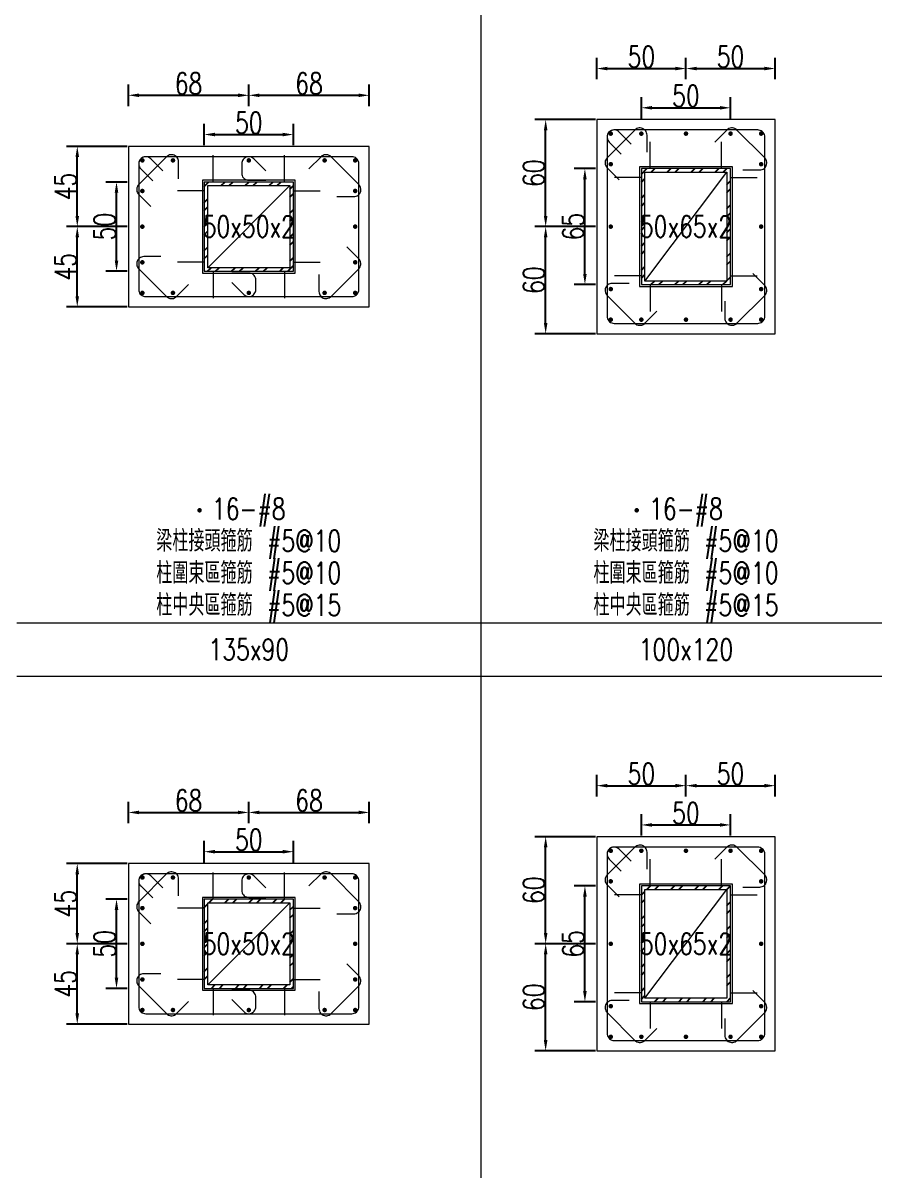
# Model space of a CAD drawing. Header units: millimetres. Extents: x 0 to 3905, y 0 to 8880.
# Drawn here: x 1963 to 2440, y 3341 to 3984 of the extents above; entities that cross this region are included whole.
import ezdxf
from ezdxf.enums import TextEntityAlignment as Align

# ---------------------------------------------------------------- set-up
doc = ezdxf.new("R2010")
doc.units = ezdxf.units.MM
doc.layers.get('DEFPOINTS').update_dxf_attribs({"color": 3})
for name, color, linetype in [('Hatch線', 6, 'Continuous'), ('主筋斷面', 2, 'Continuous'), ('文字-主筋根數', 7, 'Continuous'), ('文字-剪力筋 中央區', 7, 'Continuous'), ('文字-剪力筋-BC', 7, 'Continuous'), ('文字-剪力筋-圍束區', 7, 'Continuous'), ('文字-斷面尺寸', 7, 'Continuous'), ('文字-輔助字', 7, 'Continuous'), ('柱斷面線', 4, 'Continuous'), ('標註字', 4, 'Continuous'), ('箍筋線', 1, 'Continuous'), ('網格線', 7, 'Continuous'), ('鋼柱', 11, 'Continuous')]:
    doc.layers.add(name, color=color, linetype=linetype)
doc.styles.add('note', font='txt.shx', dxfattribs={"width": 0.75, "height": 12})
doc.styles.add('txt', font='txt.shx', dxfattribs={"height": 0.2, "bigfont": 'chineset.shx'})
doc.dimstyles.new('RCAD_DIM', dxfattribs={"dimtxt": 12, "dimasz": 6, "dimexe": 6, "dimexo": 0.625, "dimtad": 1, "dimdec": 0, "dimdsep": 46, "dimtxsty": 'note', "dimcen": 2.5, "dimclrd": 256, "dimclre": 256, "dimclrt": 256, "dimadec": 0, "dimazin": 0, "dimtfac": 1, "dimtmove": 0, "dimatfit": 3, "dimfxl": 0, "dimtolj": 1, "dimarcsym": 0})

# ---------------------------------------------------------------- blocks, each defined once
blk = doc.blocks.new('*D1122')
at = {"layer": 'DEFPOINTS', "color": 0}
for p in [(2115, 3519.625), (2065, 3513), (2115, 3513)]:
    blk.add_point(p, dxfattribs=at)
at = {"layer": '標註字', "lineweight": -2}
for p, q in [((2065, 3513.625), (2065, 3525.625)), ((2115, 3513.625), (2115, 3525.625)), ((2071, 3519.625), (2109, 3519.625))]:
    blk.add_line(p, q, dxfattribs=at)
at = {"layer": '標註字'}
for points in [[(2071, 3520.625), (2071, 3518.625), (2065, 3519.625)], [(2109, 3518.625), (2109, 3520.625), (2115, 3519.625)]]:
    blk.add_solid(points, dxfattribs=at)
at = {"layer": '標註字', "insert": (2090, 3526.25), "char_height": 12, "attachment_point": 5, "style": 'note'}
blk.add_mtext('\\A1;50', dxfattribs=at)
blk = doc.blocks.new('*D1123')
at = {"layer": 'DEFPOINTS', "color": 0}
for p in [(2015.875, 3493), (2022.5, 3493), (2022.5, 3443)]:
    blk.add_point(p, dxfattribs=at)
at = {"layer": '標註字', "lineweight": -2}
for p, q in [((2021.875, 3493), (2009.875, 3493)), ((2015.875, 3449), (2015.875, 3487)), ((2021.875, 3443), (2009.875, 3443))]:
    blk.add_line(p, q, dxfattribs=at)
at = {"layer": '標註字'}
for points in [[(2016.875, 3487), (2014.875, 3487), (2015.875, 3493)], [(2014.875, 3449), (2016.875, 3449), (2015.875, 3443)]]:
    blk.add_solid(points, dxfattribs=at)
at = {"layer": '標註字', "insert": (2009.25, 3468), "char_height": 12, "attachment_point": 5, "rotation": 90, "style": 'note'}
blk.add_mtext('\\A1;50', dxfattribs=at)
blk = doc.blocks.new('*D1124')
at = {"layer": 'DEFPOINTS', "color": 0}
for p in [(2090, 3541.625), (2022.5, 3535), (2090, 3535)]:
    blk.add_point(p, dxfattribs=at)
at = {"layer": '標註字', "lineweight": -2}
for p, q in [((2022.5, 3535.625), (2022.5, 3547.625)), ((2090, 3535.625), (2090, 3547.625)), ((2028.5, 3541.625), (2084, 3541.625))]:
    blk.add_line(p, q, dxfattribs=at)
at = {"layer": '標註字'}
for points in [[(2028.5, 3542.625), (2028.5, 3540.625), (2022.5, 3541.625)], [(2084, 3540.625), (2084, 3542.625), (2090, 3541.625)]]:
    blk.add_solid(points, dxfattribs=at)
at = {"layer": '標註字', "insert": (2056.25, 3548.25), "char_height": 12, "attachment_point": 5, "style": 'note'}
blk.add_mtext('\\A1;68', dxfattribs=at)
blk = doc.blocks.new('*D1125')
at = {"layer": 'DEFPOINTS', "color": 0}
for p in [(2157.5, 3541.625), (2090, 3535), (2157.5, 3535)]:
    blk.add_point(p, dxfattribs=at)
at = {"layer": '標註字', "lineweight": -2}
for p, q in [((2090, 3535.625), (2090, 3547.625)), ((2157.5, 3535.625), (2157.5, 3547.625)), ((2096, 3541.625), (2151.5, 3541.625))]:
    blk.add_line(p, q, dxfattribs=at)
at = {"layer": '標註字'}
for points in [[(2096, 3542.625), (2096, 3540.625), (2090, 3541.625)], [(2151.5, 3540.625), (2151.5, 3542.625), (2157.5, 3541.625)]]:
    blk.add_solid(points, dxfattribs=at)
at = {"layer": '標註字', "insert": (2123.75, 3548.25), "char_height": 12, "attachment_point": 5, "style": 'note'}
blk.add_mtext('\\A1;68', dxfattribs=at)
blk = doc.blocks.new('*D1126')
at = {"layer": 'DEFPOINTS', "color": 0}
for p in [(1993.875, 3468), (2022.5, 3468), (2022.5, 3423)]:
    blk.add_point(p, dxfattribs=at)
at = {"layer": '標註字', "lineweight": -2}
for p, q in [((2021.875, 3468), (1987.875, 3468)), ((1993.875, 3429), (1993.875, 3462)), ((2021.875, 3423), (1987.875, 3423))]:
    blk.add_line(p, q, dxfattribs=at)
at = {"layer": '標註字'}
for points in [[(1994.875, 3462), (1992.875, 3462), (1993.875, 3468)], [(1992.875, 3429), (1994.875, 3429), (1993.875, 3423)]]:
    blk.add_solid(points, dxfattribs=at)
at = {"layer": '標註字', "insert": (1987.25, 3445.5), "char_height": 12, "attachment_point": 5, "rotation": 90, "style": 'note'}
blk.add_mtext('\\A1;45', dxfattribs=at)
blk = doc.blocks.new('*D1127')
at = {"layer": 'DEFPOINTS', "color": 0}
for p in [(1993.875, 3513), (2022.5, 3513), (2022.5, 3468)]:
    blk.add_point(p, dxfattribs=at)
at = {"layer": '標註字', "lineweight": -2}
for p, q in [((2021.875, 3513), (1987.875, 3513)), ((1993.875, 3474), (1993.875, 3507)), ((2021.875, 3468), (1987.875, 3468))]:
    blk.add_line(p, q, dxfattribs=at)
at = {"layer": '標註字'}
for points in [[(1994.875, 3507), (1992.875, 3507), (1993.875, 3513)], [(1992.875, 3474), (1994.875, 3474), (1993.875, 3468)]]:
    blk.add_solid(points, dxfattribs=at)
at = {"layer": '標註字', "insert": (1987.25, 3490.5), "char_height": 12, "attachment_point": 5, "rotation": 90, "style": 'note'}
blk.add_mtext('\\A1;45', dxfattribs=at)
blk = doc.blocks.new('Circle_Filled')
at = {"const_width": 0.5}
blk.add_lwpolyline([(-0.25, 0, 1), (0.25, 0, 1)], format="xyb", close=True, dxfattribs=at)
blk = doc.blocks.new('*D1128')
at = {"layer": 'DEFPOINTS', "color": 0}
for p in [(2115, 3921.625), (2065, 3915), (2115, 3915)]:
    blk.add_point(p, dxfattribs=at)
at = {"layer": '標註字', "lineweight": -2}
for p, q in [((2065, 3915.625), (2065, 3927.625)), ((2115, 3915.625), (2115, 3927.625)), ((2071, 3921.625), (2109, 3921.625))]:
    blk.add_line(p, q, dxfattribs=at)
at = {"layer": '標註字'}
for points in [[(2071, 3922.625), (2071, 3920.625), (2065, 3921.625)], [(2109, 3920.625), (2109, 3922.625), (2115, 3921.625)]]:
    blk.add_solid(points, dxfattribs=at)
at = {"layer": '標註字', "insert": (2090, 3928.25), "char_height": 12, "attachment_point": 5, "style": 'note'}
blk.add_mtext('\\A1;50', dxfattribs=at)
blk = doc.blocks.new('*D1129')
at = {"layer": 'DEFPOINTS', "color": 0}
for p in [(2015.875, 3895), (2022.5, 3895), (2022.5, 3845)]:
    blk.add_point(p, dxfattribs=at)
at = {"layer": '標註字', "lineweight": -2}
for p, q in [((2021.875, 3895), (2009.875, 3895)), ((2015.875, 3851), (2015.875, 3889)), ((2021.875, 3845), (2009.875, 3845))]:
    blk.add_line(p, q, dxfattribs=at)
at = {"layer": '標註字'}
for points in [[(2016.875, 3889), (2014.875, 3889), (2015.875, 3895)], [(2014.875, 3851), (2016.875, 3851), (2015.875, 3845)]]:
    blk.add_solid(points, dxfattribs=at)
at = {"layer": '標註字', "insert": (2009.25, 3870), "char_height": 12, "attachment_point": 5, "rotation": 90, "style": 'note'}
blk.add_mtext('\\A1;50', dxfattribs=at)
blk = doc.blocks.new('*D1130')
at = {"layer": 'DEFPOINTS', "color": 0}
for p in [(2090, 3943.625), (2022.5, 3937), (2090, 3937)]:
    blk.add_point(p, dxfattribs=at)
at = {"layer": '標註字', "lineweight": -2}
for p, q in [((2022.5, 3937.625), (2022.5, 3949.625)), ((2090, 3937.625), (2090, 3949.625)), ((2028.5, 3943.625), (2084, 3943.625))]:
    blk.add_line(p, q, dxfattribs=at)
at = {"layer": '標註字'}
for points in [[(2028.5, 3944.625), (2028.5, 3942.625), (2022.5, 3943.625)], [(2084, 3942.625), (2084, 3944.625), (2090, 3943.625)]]:
    blk.add_solid(points, dxfattribs=at)
at = {"layer": '標註字', "insert": (2056.25, 3950.25), "char_height": 12, "attachment_point": 5, "style": 'note'}
blk.add_mtext('\\A1;68', dxfattribs=at)
blk = doc.blocks.new('*D1131')
at = {"layer": 'DEFPOINTS', "color": 0}
for p in [(2157.5, 3943.625), (2090, 3937), (2157.5, 3937)]:
    blk.add_point(p, dxfattribs=at)
at = {"layer": '標註字', "lineweight": -2}
for p, q in [((2090, 3937.625), (2090, 3949.625)), ((2157.5, 3937.625), (2157.5, 3949.625)), ((2096, 3943.625), (2151.5, 3943.625))]:
    blk.add_line(p, q, dxfattribs=at)
at = {"layer": '標註字'}
for points in [[(2096, 3944.625), (2096, 3942.625), (2090, 3943.625)], [(2151.5, 3942.625), (2151.5, 3944.625), (2157.5, 3943.625)]]:
    blk.add_solid(points, dxfattribs=at)
at = {"layer": '標註字', "insert": (2123.75, 3950.25), "char_height": 12, "attachment_point": 5, "style": 'note'}
blk.add_mtext('\\A1;68', dxfattribs=at)
blk = doc.blocks.new('*D1132')
at = {"layer": 'DEFPOINTS', "color": 0}
for p in [(1993.875, 3870), (2022.5, 3870), (2022.5, 3825)]:
    blk.add_point(p, dxfattribs=at)
at = {"layer": '標註字', "lineweight": -2}
for p, q in [((2021.875, 3870), (1987.875, 3870)), ((1993.875, 3831), (1993.875, 3864)), ((2021.875, 3825), (1987.875, 3825))]:
    blk.add_line(p, q, dxfattribs=at)
at = {"layer": '標註字'}
for points in [[(1994.875, 3864), (1992.875, 3864), (1993.875, 3870)], [(1992.875, 3831), (1994.875, 3831), (1993.875, 3825)]]:
    blk.add_solid(points, dxfattribs=at)
at = {"layer": '標註字', "insert": (1987.25, 3847.5), "char_height": 12, "attachment_point": 5, "rotation": 90, "style": 'note'}
blk.add_mtext('\\A1;45', dxfattribs=at)
blk = doc.blocks.new('*D1133')
at = {"layer": 'DEFPOINTS', "color": 0}
for p in [(1993.875, 3915), (2022.5, 3915), (2022.5, 3870)]:
    blk.add_point(p, dxfattribs=at)
at = {"layer": '標註字', "lineweight": -2}
for p, q in [((2021.875, 3915), (1987.875, 3915)), ((1993.875, 3876), (1993.875, 3909)), ((2021.875, 3870), (1987.875, 3870))]:
    blk.add_line(p, q, dxfattribs=at)
at = {"layer": '標註字'}
for points in [[(1994.875, 3909), (1992.875, 3909), (1993.875, 3915)], [(1992.875, 3876), (1994.875, 3876), (1993.875, 3870)]]:
    blk.add_solid(points, dxfattribs=at)
at = {"layer": '標註字', "insert": (1987.25, 3892.5), "char_height": 12, "attachment_point": 5, "rotation": 90, "style": 'note'}
blk.add_mtext('\\A1;45', dxfattribs=at)
blk = doc.blocks.new('*D1254')
at = {"layer": 'DEFPOINTS', "color": 0}
for p in [(2360, 3534.625), (2310, 3528), (2360, 3528)]:
    blk.add_point(p, dxfattribs=at)
at = {"layer": '標註字', "lineweight": -2}
for p, q in [((2310, 3528.625), (2310, 3540.625)), ((2360, 3528.625), (2360, 3540.625)), ((2316, 3534.625), (2354, 3534.625))]:
    blk.add_line(p, q, dxfattribs=at)
at = {"layer": '標註字'}
for points in [[(2316, 3535.625), (2316, 3533.625), (2310, 3534.625)], [(2354, 3533.625), (2354, 3535.625), (2360, 3534.625)]]:
    blk.add_solid(points, dxfattribs=at)
at = {"layer": '標註字', "insert": (2335, 3541.25), "char_height": 12, "attachment_point": 5, "style": 'note'}
blk.add_mtext('\\A1;50', dxfattribs=at)
blk = doc.blocks.new('*D1255')
at = {"layer": 'DEFPOINTS', "color": 0}
for p in [(2278.375, 3500.5), (2285, 3500.5), (2285, 3435.5)]:
    blk.add_point(p, dxfattribs=at)
at = {"layer": '標註字', "lineweight": -2}
for p, q in [((2284.375, 3500.5), (2272.375, 3500.5)), ((2278.375, 3441.5), (2278.375, 3494.5)), ((2284.375, 3435.5), (2272.375, 3435.5))]:
    blk.add_line(p, q, dxfattribs=at)
at = {"layer": '標註字'}
for points in [[(2279.375, 3494.5), (2277.375, 3494.5), (2278.375, 3500.5)], [(2277.375, 3441.5), (2279.375, 3441.5), (2278.375, 3435.5)]]:
    blk.add_solid(points, dxfattribs=at)
at = {"layer": '標註字', "insert": (2271.75, 3468), "char_height": 12, "attachment_point": 5, "rotation": 90, "style": 'note'}
blk.add_mtext('\\A1;65', dxfattribs=at)
blk = doc.blocks.new('*D1256')
at = {"layer": 'DEFPOINTS', "color": 0}
for p in [(2335, 3556.625), (2285, 3550), (2335, 3550)]:
    blk.add_point(p, dxfattribs=at)
at = {"layer": '標註字', "lineweight": -2}
for p, q in [((2285, 3550.625), (2285, 3562.625)), ((2335, 3550.625), (2335, 3562.625)), ((2291, 3556.625), (2329, 3556.625))]:
    blk.add_line(p, q, dxfattribs=at)
at = {"layer": '標註字'}
for points in [[(2291, 3557.625), (2291, 3555.625), (2285, 3556.625)], [(2329, 3555.625), (2329, 3557.625), (2335, 3556.625)]]:
    blk.add_solid(points, dxfattribs=at)
at = {"layer": '標註字', "insert": (2310, 3563.25), "char_height": 12, "attachment_point": 5, "style": 'note'}
blk.add_mtext('\\A1;50', dxfattribs=at)
blk = doc.blocks.new('*D1257')
at = {"layer": 'DEFPOINTS', "color": 0}
for p in [(2385, 3556.625), (2335, 3550), (2385, 3550)]:
    blk.add_point(p, dxfattribs=at)
at = {"layer": '標註字', "lineweight": -2}
for p, q in [((2335, 3550.625), (2335, 3562.625)), ((2385, 3550.625), (2385, 3562.625)), ((2341, 3556.625), (2379, 3556.625))]:
    blk.add_line(p, q, dxfattribs=at)
at = {"layer": '標註字'}
for points in [[(2341, 3557.625), (2341, 3555.625), (2335, 3556.625)], [(2379, 3555.625), (2379, 3557.625), (2385, 3556.625)]]:
    blk.add_solid(points, dxfattribs=at)
at = {"layer": '標註字', "insert": (2360, 3563.25), "char_height": 12, "attachment_point": 5, "style": 'note'}
blk.add_mtext('\\A1;50', dxfattribs=at)
blk = doc.blocks.new('*D1258')
at = {"layer": 'DEFPOINTS', "color": 0}
for p in [(2256.375, 3468), (2285, 3468), (2285, 3408)]:
    blk.add_point(p, dxfattribs=at)
at = {"layer": '標註字', "lineweight": -2}
for p, q in [((2284.375, 3468), (2250.375, 3468)), ((2256.375, 3414), (2256.375, 3462)), ((2284.375, 3408), (2250.375, 3408))]:
    blk.add_line(p, q, dxfattribs=at)
at = {"layer": '標註字'}
for points in [[(2257.375, 3462), (2255.375, 3462), (2256.375, 3468)], [(2255.375, 3414), (2257.375, 3414), (2256.375, 3408)]]:
    blk.add_solid(points, dxfattribs=at)
at = {"layer": '標註字', "insert": (2249.75, 3438), "char_height": 12, "attachment_point": 5, "rotation": 90, "style": 'note'}
blk.add_mtext('\\A1;60', dxfattribs=at)
blk = doc.blocks.new('*D1259')
at = {"layer": 'DEFPOINTS', "color": 0}
for p in [(2256.375, 3528), (2285, 3528), (2285, 3468)]:
    blk.add_point(p, dxfattribs=at)
at = {"layer": '標註字', "lineweight": -2}
for p, q in [((2284.375, 3528), (2250.375, 3528)), ((2256.375, 3474), (2256.375, 3522)), ((2284.375, 3468), (2250.375, 3468))]:
    blk.add_line(p, q, dxfattribs=at)
at = {"layer": '標註字'}
for points in [[(2257.375, 3522), (2255.375, 3522), (2256.375, 3528)], [(2255.375, 3474), (2257.375, 3474), (2256.375, 3468)]]:
    blk.add_solid(points, dxfattribs=at)
at = {"layer": '標註字', "insert": (2249.75, 3498), "char_height": 12, "attachment_point": 5, "rotation": 90, "style": 'note'}
blk.add_mtext('\\A1;60', dxfattribs=at)
blk = doc.blocks.new('*D1260')
at = {"layer": 'DEFPOINTS', "color": 0}
for p in [(2360, 3936.625), (2310, 3930), (2360, 3930)]:
    blk.add_point(p, dxfattribs=at)
at = {"layer": '標註字', "lineweight": -2}
for p, q in [((2310, 3930.625), (2310, 3942.625)), ((2360, 3930.625), (2360, 3942.625)), ((2316, 3936.625), (2354, 3936.625))]:
    blk.add_line(p, q, dxfattribs=at)
at = {"layer": '標註字'}
for points in [[(2316, 3937.625), (2316, 3935.625), (2310, 3936.625)], [(2354, 3935.625), (2354, 3937.625), (2360, 3936.625)]]:
    blk.add_solid(points, dxfattribs=at)
at = {"layer": '標註字', "insert": (2335, 3943.25), "char_height": 12, "attachment_point": 5, "style": 'note'}
blk.add_mtext('\\A1;50', dxfattribs=at)
blk = doc.blocks.new('*D1261')
at = {"layer": 'DEFPOINTS', "color": 0}
for p in [(2278.375, 3902.5), (2285, 3902.5), (2285, 3837.5)]:
    blk.add_point(p, dxfattribs=at)
at = {"layer": '標註字', "lineweight": -2}
for p, q in [((2284.375, 3902.5), (2272.375, 3902.5)), ((2278.375, 3843.5), (2278.375, 3896.5)), ((2284.375, 3837.5), (2272.375, 3837.5))]:
    blk.add_line(p, q, dxfattribs=at)
at = {"layer": '標註字'}
for points in [[(2279.375, 3896.5), (2277.375, 3896.5), (2278.375, 3902.5)], [(2277.375, 3843.5), (2279.375, 3843.5), (2278.375, 3837.5)]]:
    blk.add_solid(points, dxfattribs=at)
at = {"layer": '標註字', "insert": (2271.75, 3870), "char_height": 12, "attachment_point": 5, "rotation": 90, "style": 'note'}
blk.add_mtext('\\A1;65', dxfattribs=at)
blk = doc.blocks.new('*D1262')
at = {"layer": 'DEFPOINTS', "color": 0}
for p in [(2335, 3958.625), (2285, 3952), (2335, 3952)]:
    blk.add_point(p, dxfattribs=at)
at = {"layer": '標註字', "lineweight": -2}
for p, q in [((2285, 3952.625), (2285, 3964.625)), ((2335, 3952.625), (2335, 3964.625)), ((2291, 3958.625), (2329, 3958.625))]:
    blk.add_line(p, q, dxfattribs=at)
at = {"layer": '標註字'}
for points in [[(2291, 3959.625), (2291, 3957.625), (2285, 3958.625)], [(2329, 3957.625), (2329, 3959.625), (2335, 3958.625)]]:
    blk.add_solid(points, dxfattribs=at)
at = {"layer": '標註字', "insert": (2310, 3965.25), "char_height": 12, "attachment_point": 5, "style": 'note'}
blk.add_mtext('\\A1;50', dxfattribs=at)
blk = doc.blocks.new('*D1263')
at = {"layer": 'DEFPOINTS', "color": 0}
for p in [(2385, 3958.625), (2335, 3952), (2385, 3952)]:
    blk.add_point(p, dxfattribs=at)
at = {"layer": '標註字', "lineweight": -2}
for p, q in [((2335, 3952.625), (2335, 3964.625)), ((2385, 3952.625), (2385, 3964.625)), ((2341, 3958.625), (2379, 3958.625))]:
    blk.add_line(p, q, dxfattribs=at)
at = {"layer": '標註字'}
for points in [[(2341, 3959.625), (2341, 3957.625), (2335, 3958.625)], [(2379, 3957.625), (2379, 3959.625), (2385, 3958.625)]]:
    blk.add_solid(points, dxfattribs=at)
at = {"layer": '標註字', "insert": (2360, 3965.25), "char_height": 12, "attachment_point": 5, "style": 'note'}
blk.add_mtext('\\A1;50', dxfattribs=at)
blk = doc.blocks.new('*D1264')
at = {"layer": 'DEFPOINTS', "color": 0}
for p in [(2256.375, 3870), (2285, 3870), (2285, 3810)]:
    blk.add_point(p, dxfattribs=at)
at = {"layer": '標註字', "lineweight": -2}
for p, q in [((2284.375, 3870), (2250.375, 3870)), ((2256.375, 3816), (2256.375, 3864)), ((2284.375, 3810), (2250.375, 3810))]:
    blk.add_line(p, q, dxfattribs=at)
at = {"layer": '標註字'}
for points in [[(2257.375, 3864), (2255.375, 3864), (2256.375, 3870)], [(2255.375, 3816), (2257.375, 3816), (2256.375, 3810)]]:
    blk.add_solid(points, dxfattribs=at)
at = {"layer": '標註字', "insert": (2249.75, 3840), "char_height": 12, "attachment_point": 5, "rotation": 90, "style": 'note'}
blk.add_mtext('\\A1;60', dxfattribs=at)
blk = doc.blocks.new('*D1265')
at = {"layer": 'DEFPOINTS', "color": 0}
for p in [(2256.375, 3930), (2285, 3930), (2285, 3870)]:
    blk.add_point(p, dxfattribs=at)
at = {"layer": '標註字', "lineweight": -2}
for p, q in [((2284.375, 3930), (2250.375, 3930)), ((2256.375, 3876), (2256.375, 3924)), ((2284.375, 3870), (2250.375, 3870))]:
    blk.add_line(p, q, dxfattribs=at)
at = {"layer": '標註字'}
for points in [[(2257.375, 3924), (2255.375, 3924), (2256.375, 3930)], [(2255.375, 3876), (2257.375, 3876), (2256.375, 3870)]]:
    blk.add_solid(points, dxfattribs=at)
at = {"layer": '標註字', "insert": (2249.75, 3900), "char_height": 12, "attachment_point": 5, "rotation": 90, "style": 'note'}
blk.add_mtext('\\A1;60', dxfattribs=at)

msp = doc.modelspace()

# ---------------------------------------------------------------- hatches: boundary and pattern name
at = {"layer": 'Hatch線'}
h = msp.add_hatch(dxfattribs=at)
h.set_pattern_fill('ANSI32', color=256, style=0)
h.paths.add_polyline_path([(2310, 3837.5), (2360, 3837.5), (2360, 3902.5), (2310, 3902.5)], flags=17)
h.paths.add_polyline_path([(2312, 3839.5), (2312, 3900.5), (2358, 3900.5), (2358, 3839.5)])
h = msp.add_hatch(dxfattribs=at)
h.set_pattern_fill('ANSI32', color=256, style=0)
h.paths.add_polyline_path([(2065, 3845), (2115, 3845), (2115, 3895), (2065, 3895)], flags=17)
h.paths.add_polyline_path([(2067, 3847), (2067, 3893), (2113, 3893), (2113, 3847)])
h = msp.add_hatch(dxfattribs=at)
h.set_pattern_fill('ANSI32', color=256, style=0)
h.paths.add_polyline_path([(2310, 3435.5), (2360, 3435.5), (2360, 3500.5), (2310, 3500.5)], flags=17)
h.paths.add_polyline_path([(2312, 3437.5), (2312, 3498.5), (2358, 3498.5), (2358, 3437.5)])
h = msp.add_hatch(dxfattribs=at)
h.set_pattern_fill('ANSI32', color=256, style=0)
h.paths.add_polyline_path([(2065, 3443), (2115, 3443), (2115, 3493), (2065, 3493)], flags=17)
h.paths.add_polyline_path([(2067, 3445), (2067, 3491), (2113, 3491), (2113, 3445)])

# ---------------------------------------------------------------- linework, layer by layer
at = {"layer": 'DEFPOINTS', "lineweight": 5}
for points in [[(2315, 3902.5), (2315, 3917.5)], [(2355, 3902.5), (2355, 3917.5)], [(2070, 3895), (2070, 3910)], [(2110, 3895), (2110, 3910)], [(2310, 3836.5), (2361, 3836.5), (2361, 3903.5), (2309, 3903.5), (2309, 3836.5), (2310, 3836.5)], [(2310, 3897.5), (2295, 3897.5)], [(2312, 3839.5), (2358, 3900.5)], [(2360, 3897.5), (2375, 3897.5)], [(2065, 3844), (2116, 3844), (2116, 3896), (2064, 3896), (2064, 3844), (2065, 3844)], [(2067, 3847), (2113, 3893)], [(2065, 3890), (2050, 3890)], [(2115, 3890), (2130, 3890)], [(2065, 3850), (2050, 3850)], [(2115, 3850), (2130, 3850)], [(2070, 3845), (2070, 3830)], [(2110, 3845), (2110, 3830)], [(2310, 3842.5), (2295, 3842.5)], [(2360, 3842.5), (2375, 3842.5)], [(2315, 3837.5), (2315, 3822.5)], [(2355, 3837.5), (2355, 3822.5)], [(2315, 3500.5), (2315, 3515.5)], [(2355, 3500.5), (2355, 3515.5)], [(2070, 3493), (2070, 3508)], [(2110, 3493), (2110, 3508)], [(2310, 3434.5), (2361, 3434.5), (2361, 3501.5), (2309, 3501.5), (2309, 3434.5), (2310, 3434.5)], [(2312, 3437.5), (2358, 3498.5)], [(2065, 3442), (2116, 3442), (2116, 3494), (2064, 3494), (2064, 3442), (2065, 3442)], [(2310, 3495.5), (2295, 3495.5)], [(2360, 3495.5), (2375, 3495.5)], [(2065, 3488), (2050, 3488)], [(2067, 3445), (2113, 3491)], [(2115, 3488), (2130, 3488)], [(2065, 3448), (2050, 3448)], [(2115, 3448), (2130, 3448)], [(2070, 3443), (2070, 3428)], [(2110, 3443), (2110, 3428)], [(2310, 3440.5), (2295, 3440.5)], [(2360, 3440.5), (2375, 3440.5)], [(2315, 3435.5), (2315, 3420.5)], [(2355, 3435.5), (2355, 3420.5)]]:
    msp.add_lwpolyline(points, dxfattribs=at)
at = {"layer": '柱斷面線', "lineweight": 5}
for points in [[(2285, 3810), (2385, 3810), (2385, 3930), (2285, 3930), (2285, 3810)], [(2022.5, 3825), (2157.5, 3825), (2157.5, 3915), (2022.5, 3915), (2022.5, 3825)], [(2285, 3408), (2385, 3408), (2385, 3528), (2285, 3528), (2285, 3408)], [(2022.5, 3423), (2157.5, 3423), (2157.5, 3513), (2022.5, 3513), (2022.5, 3423)]]:
    msp.add_lwpolyline(points, dxfattribs=at)
at = {"layer": '箍筋線', "lineweight": 5}
for points in [[(2313.19, 3911.81), (2313.19, 3921.35), (2313.13, 3922.02), (2312.96, 3922.66), (2312.69, 3923.27), (2312.32, 3923.83), (2311.86, 3924.32), (2311.33, 3924.72), (2310.73, 3925.02), (2310.1, 3925.23), (2309.43, 3925.32), (2308.77, 3925.3), (2308.11, 3925.17), (2307.49, 3924.93), (2306.91, 3924.59), (2306.4, 3924.16), (2290.84, 3908.6), (2290.39, 3908.07), (2290.05, 3907.47), (2289.81, 3906.82), (2289.69, 3906.13), (2289.69, 3905.44), (2289.81, 3904.76), (2290.05, 3904.11), (2290.39, 3903.51), (2290.84, 3902.98), (2297.58, 3896.23)], [(2304.33, 3916.29), (2297.58, 3923.04), (2297.07, 3923.47), (2296.49, 3923.81), (2295.87, 3924.05), (2295.22, 3924.18), (2294.55, 3924.2), (2293.89, 3924.11), (2293.25, 3923.9), (2292.66, 3923.6), (2292.12, 3923.19), (2291.66, 3922.71), (2291.29, 3922.15), (2291.02, 3921.54), (2290.85, 3920.9), (2290.79, 3920.23), (2290.79, 3819.77), (2290.86, 3819.08), (2291.03, 3818.41), (2291.33, 3817.78), (2291.72, 3817.21), (2292.21, 3816.72), (2292.78, 3816.33), (2293.41, 3816.03), (2294.08, 3815.86), (2294.77, 3815.79), (2375.23, 3815.79), (2375.92, 3815.86), (2376.59, 3816.03), (2377.22, 3816.33), (2377.79, 3816.72), (2378.28, 3817.21), (2378.67, 3817.78), (2378.97, 3818.41), (2379.14, 3819.08), (2379.21, 3819.77), (2379.21, 3920.23), (2379.14, 3920.92), (2378.97, 3921.59), (2378.67, 3922.22), (2378.28, 3922.79), (2377.79, 3923.28), (2377.22, 3923.67), (2376.59, 3923.97), (2375.92, 3924.14), (2375.23, 3924.21), (2294.77, 3924.21), (2294.1, 3924.15), (2293.46, 3923.98), (2292.85, 3923.71), (2292.29, 3923.34), (2291.81, 3922.88), (2291.4, 3922.34), (2291.1, 3921.75), (2290.89, 3921.11), (2290.8, 3920.45), (2290.82, 3919.78), (2290.95, 3919.13), (2291.19, 3918.51), (2291.53, 3917.93), (2291.96, 3917.42), (2298.71, 3910.67)], [(2366.81, 3901.81), (2376.35, 3901.81), (2377.02, 3901.87), (2377.66, 3902.04), (2378.27, 3902.31), (2378.83, 3902.68), (2379.32, 3903.14), (2379.72, 3903.67), (2380.02, 3904.27), (2380.23, 3904.9), (2380.32, 3905.57), (2380.3, 3906.23), (2380.17, 3906.89), (2379.93, 3907.51), (2379.59, 3908.09), (2379.16, 3908.6), (2363.6, 3924.16), (2363.07, 3924.61), (2362.47, 3924.95), (2361.82, 3925.19), (2361.13, 3925.31), (2360.44, 3925.31), (2359.76, 3925.19), (2359.11, 3924.95), (2358.51, 3924.61), (2357.98, 3924.16), (2351.23, 3917.42)], [(2050.69, 3896.81), (2050.69, 3906.35), (2050.63, 3907.02), (2050.46, 3907.66), (2050.19, 3908.27), (2049.82, 3908.83), (2049.36, 3909.32), (2048.83, 3909.72), (2048.23, 3910.02), (2047.6, 3910.23), (2046.93, 3910.32), (2046.27, 3910.3), (2045.61, 3910.17), (2044.99, 3909.93), (2044.41, 3909.59), (2043.9, 3909.16), (2028.34, 3893.6), (2027.89, 3893.07), (2027.55, 3892.47), (2027.31, 3891.82), (2027.19, 3891.13), (2027.19, 3890.44), (2027.31, 3889.76), (2027.55, 3889.11), (2027.89, 3888.51), (2028.34, 3887.98), (2035.08, 3881.23)], [(2139.31, 3886.81), (2148.85, 3886.81), (2149.52, 3886.87), (2150.16, 3887.04), (2150.77, 3887.31), (2151.33, 3887.68), (2151.82, 3888.14), (2152.22, 3888.67), (2152.52, 3889.27), (2152.73, 3889.9), (2152.82, 3890.57), (2152.8, 3891.23), (2152.67, 3891.89), (2152.43, 3892.51), (2152.09, 3893.09), (2151.66, 3893.6), (2136.1, 3909.16), (2135.57, 3909.61), (2134.97, 3909.95), (2134.32, 3910.19), (2133.63, 3910.31), (2132.94, 3910.31), (2132.26, 3910.19), (2131.61, 3909.95), (2131.01, 3909.61), (2130.48, 3909.16), (2123.73, 3902.42)], [(2041.83, 3901.29), (2035.08, 3908.04), (2034.57, 3908.47), (2033.99, 3908.81), (2033.37, 3909.05), (2032.72, 3909.18), (2032.05, 3909.2), (2031.39, 3909.11), (2030.75, 3908.9), (2030.16, 3908.6), (2029.62, 3908.19), (2029.16, 3907.71), (2028.79, 3907.15), (2028.52, 3906.54), (2028.35, 3905.9), (2028.29, 3905.23), (2028.29, 3834.77), (2028.36, 3834.08), (2028.53, 3833.41), (2028.83, 3832.78), (2029.22, 3832.21), (2029.71, 3831.72), (2030.28, 3831.33), (2030.91, 3831.03), (2031.58, 3830.86), (2032.27, 3830.79), (2147.73, 3830.79), (2148.42, 3830.86), (2149.09, 3831.03), (2149.72, 3831.33), (2150.29, 3831.72), (2150.78, 3832.21), (2151.17, 3832.78), (2151.47, 3833.41), (2151.64, 3834.08), (2151.71, 3834.77), (2151.71, 3905.23), (2151.64, 3905.92), (2151.47, 3906.59), (2151.17, 3907.22), (2150.78, 3907.79), (2150.29, 3908.28), (2149.72, 3908.67), (2149.09, 3908.97), (2148.42, 3909.14), (2147.73, 3909.21), (2032.27, 3909.21), (2031.6, 3909.15), (2030.96, 3908.98), (2030.35, 3908.71), (2029.79, 3908.34), (2029.31, 3907.88), (2028.9, 3907.34), (2028.6, 3906.75), (2028.39, 3906.11), (2028.3, 3905.45), (2028.32, 3904.78), (2028.45, 3904.13), (2028.69, 3903.51), (2029.03, 3902.93), (2029.46, 3902.42), (2036.21, 3895.67)], [(2099.56, 3901.29), (2092.81, 3908.04), (2092.3, 3908.47), (2091.72, 3908.81), (2091.1, 3909.05), (2090.45, 3909.18), (2089.78, 3909.2), (2089.12, 3909.11), (2088.48, 3908.9), (2087.89, 3908.6), (2087.35, 3908.19), (2086.89, 3907.71), (2086.52, 3907.15), (2086.25, 3906.54), (2086.08, 3905.9), (2086.03, 3905.23), (2086.03, 3899.98), (2086.09, 3899.28), (2086.26, 3898.62), (2086.56, 3897.99), (2086.95, 3897.42), (2087.44, 3896.93), (2088.01, 3896.53), (2088.64, 3896.24), (2089.31, 3896.06), (2090, 3896), (2099.54, 3896)], [(2129.31, 3843.19), (2129.31, 3833.65), (2129.37, 3832.98), (2129.54, 3832.34), (2129.81, 3831.73), (2130.18, 3831.17), (2130.64, 3830.68), (2131.17, 3830.28), (2131.77, 3829.98), (2132.4, 3829.77), (2133.07, 3829.68), (2133.73, 3829.7), (2134.39, 3829.83), (2135.01, 3830.07), (2135.59, 3830.41), (2136.1, 3830.84), (2151.66, 3846.4), (2152.11, 3846.93), (2152.45, 3847.53), (2152.69, 3848.18), (2152.81, 3848.87), (2152.81, 3849.56), (2152.69, 3850.24), (2152.45, 3850.89), (2152.11, 3851.49), (2151.66, 3852.02), (2144.92, 3858.77)], [(2040.69, 3853.19), (2031.15, 3853.19), (2030.48, 3853.13), (2029.84, 3852.96), (2029.23, 3852.69), (2028.67, 3852.32), (2028.18, 3851.86), (2027.78, 3851.33), (2027.48, 3850.73), (2027.27, 3850.1), (2027.18, 3849.43), (2027.2, 3848.77), (2027.33, 3848.11), (2027.57, 3847.49), (2027.91, 3846.91), (2028.34, 3846.4), (2043.9, 3830.84), (2044.43, 3830.39), (2045.03, 3830.05), (2045.68, 3829.81), (2046.37, 3829.69), (2047.06, 3829.69), (2047.74, 3829.81), (2048.39, 3830.05), (2048.99, 3830.39), (2049.52, 3830.84), (2056.27, 3837.58)], [(2080.44, 3838.71), (2087.19, 3831.96), (2087.7, 3831.53), (2088.28, 3831.19), (2088.9, 3830.95), (2089.55, 3830.82), (2090.22, 3830.8), (2090.88, 3830.89), (2091.52, 3831.1), (2092.11, 3831.4), (2092.65, 3831.81), (2093.11, 3832.29), (2093.48, 3832.85), (2093.75, 3833.46), (2093.92, 3834.1), (2093.97, 3834.77), (2093.97, 3840.02), (2093.91, 3840.72), (2093.74, 3841.38), (2093.44, 3842.01), (2093.05, 3842.58), (2092.56, 3843.07), (2091.99, 3843.47), (2091.36, 3843.76), (2090.69, 3843.94), (2090, 3844), (2080.46, 3844)], [(2356.81, 3828.19), (2356.81, 3818.65), (2356.87, 3817.98), (2357.04, 3817.34), (2357.31, 3816.73), (2357.68, 3816.17), (2358.14, 3815.68), (2358.67, 3815.28), (2359.27, 3814.98), (2359.9, 3814.77), (2360.57, 3814.68), (2361.23, 3814.7), (2361.89, 3814.83), (2362.51, 3815.07), (2363.09, 3815.41), (2363.6, 3815.84), (2379.16, 3831.4), (2379.61, 3831.93), (2379.95, 3832.53), (2380.19, 3833.18), (2380.31, 3833.87), (2380.31, 3834.56), (2380.19, 3835.24), (2379.95, 3835.89), (2379.61, 3836.49), (2379.16, 3837.02), (2372.42, 3843.77)], [(2303.19, 3838.19), (2293.65, 3838.19), (2292.98, 3838.13), (2292.34, 3837.96), (2291.73, 3837.69), (2291.17, 3837.32), (2290.68, 3836.86), (2290.28, 3836.33), (2289.98, 3835.73), (2289.77, 3835.1), (2289.68, 3834.43), (2289.7, 3833.77), (2289.83, 3833.11), (2290.07, 3832.49), (2290.41, 3831.91), (2290.84, 3831.4), (2306.4, 3815.84), (2306.93, 3815.39), (2307.53, 3815.05), (2308.18, 3814.81), (2308.87, 3814.69), (2309.56, 3814.69), (2310.24, 3814.81), (2310.89, 3815.05), (2311.49, 3815.39), (2312.02, 3815.84), (2318.77, 3822.58)], [(2313.19, 3509.81), (2313.19, 3519.35), (2313.13, 3520.02), (2312.96, 3520.66), (2312.69, 3521.27), (2312.32, 3521.83), (2311.86, 3522.32), (2311.33, 3522.72), (2310.73, 3523.02), (2310.1, 3523.23), (2309.43, 3523.32), (2308.77, 3523.3), (2308.11, 3523.17), (2307.49, 3522.93), (2306.91, 3522.59), (2306.4, 3522.16), (2290.84, 3506.6), (2290.39, 3506.07), (2290.05, 3505.47), (2289.81, 3504.82), (2289.69, 3504.13), (2289.69, 3503.44), (2289.81, 3502.76), (2290.05, 3502.11), (2290.39, 3501.51), (2290.84, 3500.98), (2297.58, 3494.23)], [(2304.33, 3514.29), (2297.58, 3521.04), (2297.07, 3521.47), (2296.49, 3521.81), (2295.87, 3522.05), (2295.22, 3522.18), (2294.55, 3522.2), (2293.89, 3522.11), (2293.25, 3521.9), (2292.66, 3521.6), (2292.12, 3521.19), (2291.66, 3520.71), (2291.29, 3520.15), (2291.02, 3519.54), (2290.85, 3518.9), (2290.79, 3518.23), (2290.79, 3417.77), (2290.86, 3417.08), (2291.03, 3416.41), (2291.33, 3415.78), (2291.72, 3415.21), (2292.21, 3414.72), (2292.78, 3414.33), (2293.41, 3414.03), (2294.08, 3413.86), (2294.77, 3413.79), (2375.23, 3413.79), (2375.92, 3413.86), (2376.59, 3414.03), (2377.22, 3414.33), (2377.79, 3414.72), (2378.28, 3415.21), (2378.67, 3415.78), (2378.97, 3416.41), (2379.14, 3417.08), (2379.21, 3417.77), (2379.21, 3518.23), (2379.14, 3518.92), (2378.97, 3519.59), (2378.67, 3520.22), (2378.28, 3520.79), (2377.79, 3521.28), (2377.22, 3521.67), (2376.59, 3521.97), (2375.92, 3522.14), (2375.23, 3522.21), (2294.77, 3522.21), (2294.1, 3522.15), (2293.46, 3521.98), (2292.85, 3521.71), (2292.29, 3521.34), (2291.81, 3520.88), (2291.4, 3520.34), (2291.1, 3519.75), (2290.89, 3519.11), (2290.8, 3518.45), (2290.82, 3517.78), (2290.95, 3517.13), (2291.19, 3516.51), (2291.53, 3515.93), (2291.96, 3515.42), (2298.71, 3508.67)], [(2366.81, 3499.81), (2376.35, 3499.81), (2377.02, 3499.87), (2377.66, 3500.04), (2378.27, 3500.31), (2378.83, 3500.68), (2379.32, 3501.14), (2379.72, 3501.67), (2380.02, 3502.27), (2380.23, 3502.9), (2380.32, 3503.57), (2380.3, 3504.23), (2380.17, 3504.89), (2379.93, 3505.51), (2379.59, 3506.09), (2379.16, 3506.6), (2363.6, 3522.16), (2363.07, 3522.61), (2362.47, 3522.95), (2361.82, 3523.19), (2361.13, 3523.31), (2360.44, 3523.31), (2359.76, 3523.19), (2359.11, 3522.95), (2358.51, 3522.61), (2357.98, 3522.16), (2351.23, 3515.42)], [(2050.69, 3494.81), (2050.69, 3504.35), (2050.63, 3505.02), (2050.46, 3505.66), (2050.19, 3506.27), (2049.82, 3506.83), (2049.36, 3507.32), (2048.83, 3507.72), (2048.23, 3508.02), (2047.6, 3508.23), (2046.93, 3508.32), (2046.27, 3508.3), (2045.61, 3508.17), (2044.99, 3507.93), (2044.41, 3507.59), (2043.9, 3507.16), (2028.34, 3491.6), (2027.89, 3491.07), (2027.55, 3490.47), (2027.31, 3489.82), (2027.19, 3489.13), (2027.19, 3488.44), (2027.31, 3487.76), (2027.55, 3487.11), (2027.89, 3486.51), (2028.34, 3485.98), (2035.08, 3479.23)], [(2041.83, 3499.29), (2035.08, 3506.04), (2034.57, 3506.47), (2033.99, 3506.81), (2033.37, 3507.05), (2032.72, 3507.18), (2032.05, 3507.2), (2031.39, 3507.11), (2030.75, 3506.9), (2030.16, 3506.6), (2029.62, 3506.19), (2029.16, 3505.71), (2028.79, 3505.15), (2028.52, 3504.54), (2028.35, 3503.9), (2028.29, 3503.23), (2028.29, 3432.77), (2028.36, 3432.08), (2028.53, 3431.41), (2028.83, 3430.78), (2029.22, 3430.21), (2029.71, 3429.72), (2030.28, 3429.33), (2030.91, 3429.03), (2031.58, 3428.86), (2032.27, 3428.79), (2147.73, 3428.79), (2148.42, 3428.86), (2149.09, 3429.03), (2149.72, 3429.33), (2150.29, 3429.72), (2150.78, 3430.21), (2151.17, 3430.78), (2151.47, 3431.41), (2151.64, 3432.08), (2151.71, 3432.77), (2151.71, 3503.23), (2151.64, 3503.92), (2151.47, 3504.59), (2151.17, 3505.22), (2150.78, 3505.79), (2150.29, 3506.28), (2149.72, 3506.67), (2149.09, 3506.97), (2148.42, 3507.14), (2147.73, 3507.21), (2032.27, 3507.21), (2031.6, 3507.15), (2030.96, 3506.98), (2030.35, 3506.71), (2029.79, 3506.34), (2029.31, 3505.88), (2028.9, 3505.34), (2028.6, 3504.75), (2028.39, 3504.11), (2028.3, 3503.45), (2028.32, 3502.78), (2028.45, 3502.13), (2028.69, 3501.51), (2029.03, 3500.93), (2029.46, 3500.42), (2036.21, 3493.67)], [(2099.56, 3499.29), (2092.81, 3506.04), (2092.3, 3506.47), (2091.72, 3506.81), (2091.1, 3507.05), (2090.45, 3507.18), (2089.78, 3507.2), (2089.12, 3507.11), (2088.48, 3506.9), (2087.89, 3506.6), (2087.35, 3506.19), (2086.89, 3505.71), (2086.52, 3505.15), (2086.25, 3504.54), (2086.08, 3503.9), (2086.03, 3503.23), (2086.03, 3497.98), (2086.09, 3497.28), (2086.26, 3496.62), (2086.56, 3495.99), (2086.95, 3495.42), (2087.44, 3494.93), (2088.01, 3494.53), (2088.64, 3494.24), (2089.31, 3494.06), (2090, 3494), (2099.54, 3494)], [(2139.31, 3484.81), (2148.85, 3484.81), (2149.52, 3484.87), (2150.16, 3485.04), (2150.77, 3485.31), (2151.33, 3485.68), (2151.82, 3486.14), (2152.22, 3486.67), (2152.52, 3487.27), (2152.73, 3487.9), (2152.82, 3488.57), (2152.8, 3489.23), (2152.67, 3489.89), (2152.43, 3490.51), (2152.09, 3491.09), (2151.66, 3491.6), (2136.1, 3507.16), (2135.57, 3507.61), (2134.97, 3507.95), (2134.32, 3508.19), (2133.63, 3508.31), (2132.94, 3508.31), (2132.26, 3508.19), (2131.61, 3507.95), (2131.01, 3507.61), (2130.48, 3507.16), (2123.73, 3500.42)], [(2129.31, 3441.19), (2129.31, 3431.65), (2129.37, 3430.98), (2129.54, 3430.34), (2129.81, 3429.73), (2130.18, 3429.17), (2130.64, 3428.68), (2131.17, 3428.28), (2131.77, 3427.98), (2132.4, 3427.77), (2133.07, 3427.68), (2133.73, 3427.7), (2134.39, 3427.83), (2135.01, 3428.07), (2135.59, 3428.41), (2136.1, 3428.84), (2151.66, 3444.4), (2152.11, 3444.93), (2152.45, 3445.53), (2152.69, 3446.18), (2152.81, 3446.87), (2152.81, 3447.56), (2152.69, 3448.24), (2152.45, 3448.89), (2152.11, 3449.49), (2151.66, 3450.02), (2144.92, 3456.77)], [(2040.69, 3451.19), (2031.15, 3451.19), (2030.48, 3451.13), (2029.84, 3450.96), (2029.23, 3450.69), (2028.67, 3450.32), (2028.18, 3449.86), (2027.78, 3449.33), (2027.48, 3448.73), (2027.27, 3448.1), (2027.18, 3447.43), (2027.2, 3446.77), (2027.33, 3446.11), (2027.57, 3445.49), (2027.91, 3444.91), (2028.34, 3444.4), (2043.9, 3428.84), (2044.43, 3428.39), (2045.03, 3428.05), (2045.68, 3427.81), (2046.37, 3427.69), (2047.06, 3427.69), (2047.74, 3427.81), (2048.39, 3428.05), (2048.99, 3428.39), (2049.52, 3428.84), (2056.27, 3435.58)], [(2080.44, 3436.71), (2087.19, 3429.96), (2087.7, 3429.53), (2088.28, 3429.19), (2088.9, 3428.95), (2089.55, 3428.82), (2090.22, 3428.8), (2090.88, 3428.89), (2091.52, 3429.1), (2092.11, 3429.4), (2092.65, 3429.81), (2093.11, 3430.29), (2093.48, 3430.85), (2093.75, 3431.46), (2093.92, 3432.1), (2093.97, 3432.77), (2093.97, 3438.02), (2093.91, 3438.72), (2093.74, 3439.38), (2093.44, 3440.01), (2093.05, 3440.58), (2092.56, 3441.07), (2091.99, 3441.47), (2091.36, 3441.76), (2090.69, 3441.94), (2090, 3442), (2080.46, 3442)], [(2356.81, 3426.19), (2356.81, 3416.65), (2356.87, 3415.98), (2357.04, 3415.34), (2357.31, 3414.73), (2357.68, 3414.17), (2358.14, 3413.68), (2358.67, 3413.28), (2359.27, 3412.98), (2359.9, 3412.77), (2360.57, 3412.68), (2361.23, 3412.7), (2361.89, 3412.83), (2362.51, 3413.07), (2363.09, 3413.41), (2363.6, 3413.84), (2379.16, 3429.4), (2379.61, 3429.93), (2379.95, 3430.53), (2380.19, 3431.18), (2380.31, 3431.87), (2380.31, 3432.56), (2380.19, 3433.24), (2379.95, 3433.89), (2379.61, 3434.49), (2379.16, 3435.02), (2372.42, 3441.77)], [(2303.19, 3436.19), (2293.65, 3436.19), (2292.98, 3436.13), (2292.34, 3435.96), (2291.73, 3435.69), (2291.17, 3435.32), (2290.68, 3434.86), (2290.28, 3434.33), (2289.98, 3433.73), (2289.77, 3433.1), (2289.68, 3432.43), (2289.7, 3431.77), (2289.83, 3431.11), (2290.07, 3430.49), (2290.41, 3429.91), (2290.84, 3429.4), (2306.4, 3413.84), (2306.93, 3413.39), (2307.53, 3413.05), (2308.18, 3412.81), (2308.87, 3412.69), (2309.56, 3412.69), (2310.24, 3412.81), (2310.89, 3413.05), (2311.49, 3413.39), (2312.02, 3413.84), (2318.77, 3420.58)]]:
    msp.add_lwpolyline(points, dxfattribs=at)
at = {"layer": '網格線', "lineweight": 5}
for points in [[(2220, 4020), (2220, 3648)], [(1960, 3648), (2220, 3648)], [(2220, 3648), (2450, 3648)], [(2220, 3648), (2220, 3618)], [(1960, 3618), (2220, 3618)], [(2220, 3618), (2450, 3618)], [(2220, 3618), (2220, 3246)]]:
    msp.add_lwpolyline(points, dxfattribs=at)
at = {"layer": '鋼柱', "lineweight": 5}
for points in [[(2310, 3837.5), (2360, 3837.5), (2360, 3902.5), (2310, 3902.5), (2310, 3837.5)], [(2312, 3839.5), (2312, 3900.5), (2358, 3900.5), (2358, 3839.5), (2312, 3839.5)], [(2065, 3845), (2115, 3845), (2115, 3895), (2065, 3895), (2065, 3845)], [(2067, 3847), (2067, 3893), (2113, 3893), (2113, 3847), (2067, 3847)], [(2310, 3435.5), (2360, 3435.5), (2360, 3500.5), (2310, 3500.5), (2310, 3435.5)], [(2312, 3437.5), (2312, 3498.5), (2358, 3498.5), (2358, 3437.5), (2312, 3437.5)], [(2065, 3443), (2115, 3443), (2115, 3493), (2065, 3493), (2065, 3443)], [(2067, 3445), (2067, 3491), (2113, 3491), (2113, 3445), (2067, 3445)]]:
    msp.add_lwpolyline(points, dxfattribs=at)

# ---------------------------------------------------------------- block references
at = {"layer": '主筋斷面', "lineweight": 5, "xscale": 2.539999961853027, "yscale": 2.539999961853027}
for p in [(2292.86, 3922.14), (2310, 3922.14), (2335, 3922.14), (2360, 3922.14), (2377.14, 3922.14), (2030.36, 3907.14), (2047.5, 3907.14), (2090, 3907.14), (2132.5, 3907.14), (2149.64, 3907.14), (2292.86, 3905), (2377.14, 3905), (2030.36, 3890), (2149.64, 3890), (2030.36, 3870), (2149.64, 3870), (2292.86, 3870), (2377.14, 3870), (2030.36, 3850), (2149.64, 3850), (2030.36, 3832.86), (2047.5, 3832.86), (2090, 3832.86), (2132.5, 3832.86), (2149.64, 3832.86), (2292.86, 3835), (2377.14, 3835), (2292.86, 3817.86), (2310, 3817.86), (2335, 3817.86), (2360, 3817.86), (2377.14, 3817.86), (2062.42, 3711), (2307.42, 3711), (2292.86, 3520.14), (2310, 3520.14), (2335, 3520.14), (2360, 3520.14), (2377.14, 3520.14), (2030.36, 3505.14), (2047.5, 3505.14), (2090, 3505.14), (2132.5, 3505.14), (2149.64, 3505.14), (2292.86, 3503), (2377.14, 3503), (2030.36, 3488), (2149.64, 3488), (2030.36, 3468), (2149.64, 3468), (2292.86, 3468), (2377.14, 3468), (2030.36, 3448), (2149.64, 3448), (2292.86, 3433), (2377.14, 3433), (2030.36, 3430.86), (2047.5, 3430.86), (2090, 3430.86), (2132.5, 3430.86), (2149.64, 3430.86), (2292.86, 3415.86), (2310, 3415.86), (2335, 3415.86), (2360, 3415.86), (2377.14, 3415.86)]:
    msp.add_blockref('Circle_Filled', p, dxfattribs=at)

# ---------------------------------------------------------------- texts
at = {"layer": '文字-主筋根數', "style": 'txt', "width": 0.75}
for p in [(2090, 3711), (2335, 3711)]:
    msp.add_text('16-#8', height=12, dxfattribs=at).set_placement(p, align=Align.MIDDLE)
at = {"layer": '文字-剪力筋 中央區', "style": 'txt', "width": 0.75}
for p in [(2090, 3657), (2335, 3657)]:
    msp.add_text('柱中央區箍筋 #5@15', height=12, dxfattribs=at).set_placement(p, align=Align.MIDDLE)
at = {"layer": '文字-剪力筋-BC', "style": 'txt', "width": 0.75}
for p in [(2090, 3693), (2335, 3693)]:
    msp.add_text('梁柱接頭箍筋 #5@10', height=12, dxfattribs=at).set_placement(p, align=Align.MIDDLE)
at = {"layer": '文字-剪力筋-圍束區', "style": 'txt', "width": 0.75}
for p in [(2090, 3675), (2335, 3675)]:
    msp.add_text('柱圍束區箍筋 #5@10', height=12, dxfattribs=at).set_placement(p, align=Align.MIDDLE)
at = {"layer": '文字-斷面尺寸', "style": 'txt', "width": 0.75}
for s, p in [('135x90', (2090, 3633)), ('100x120', (2335, 3633))]:
    msp.add_text(s, height=12, dxfattribs=at).set_placement(p, align=Align.MIDDLE)
at = {"layer": '文字-輔助字', "style": 'txt', "width": 0.75}
for s, p in [('50x50x2', (2090, 3870)), ('50x65x2', (2335, 3870)), ('50x50x2', (2090, 3468)), ('50x65x2', (2335, 3468))]:
    msp.add_text(s, height=12, dxfattribs=at).set_placement(p, align=Align.MIDDLE)

# ---------------------------------------------------------------- dimensions: what is measured, and where the dimension line sits
at = {"layer": '標註字'}
for base, p1, p2, picture, middle in [((2335, 3958.62), (2285, 3952), (2335, 3952), '*D1262', (2310, 3965.25)), ((2385, 3958.62), (2335, 3952), (2385, 3952), '*D1263', (2360, 3965.25)), ((2090, 3943.625), (2022.5, 3937), (2090, 3937), '*D1130', (2056.25, 3950.25)), ((2157.5, 3943.625), (2090, 3937), (2157.5, 3937), '*D1131', (2123.75, 3950.25)), ((2360, 3936.62), (2310, 3930), (2360, 3930), '*D1260', (2335, 3943.25)), ((2115, 3921.62), (2065, 3915), (2115, 3915), '*D1128', (2090, 3928.25)), ((2335, 3556.62), (2285, 3550), (2335, 3550), '*D1256', (2310, 3563.25)), ((2385, 3556.62), (2335, 3550), (2385, 3550), '*D1257', (2360, 3563.25)), ((2090, 3541.625), (2022.5, 3535), (2090, 3535), '*D1124', (2056.25, 3548.25)), ((2157.5, 3541.625), (2090, 3535), (2157.5, 3535), '*D1125', (2123.75, 3548.25)), ((2360, 3534.62), (2310, 3528), (2360, 3528), '*D1254', (2335, 3541.25)), ((2115, 3519.62), (2065, 3513), (2115, 3513), '*D1122', (2090, 3526.25))]:
    dim = msp.add_linear_dim(base=base, p1=p1, p2=p2, dimstyle='RCAD_DIM', dxfattribs=at)
    dim.commit()
    dim.dimension.update_dxf_attribs({"geometry": picture, "text_midpoint": middle})
for base, p1, p2, picture, middle in [((2256.38, 3930), (2285, 3870), (2285, 3930), '*D1265', (2249.75, 3900)), ((1993.88, 3915), (2022.5, 3870), (2022.5, 3915), '*D1133', (1987.25, 3892.5)), ((2278.38, 3902.5), (2285, 3837.5), (2285, 3902.5), '*D1261', (2271.75, 3870)), ((2015.88, 3895), (2022.5, 3845), (2022.5, 3895), '*D1129', (2009.25, 3870)), ((1993.88, 3870), (2022.5, 3825), (2022.5, 3870), '*D1132', (1987.25, 3847.5)), ((2256.38, 3870), (2285, 3810), (2285, 3870), '*D1264', (2249.75, 3840)), ((2256.38, 3528), (2285, 3468), (2285, 3528), '*D1259', (2249.75, 3498)), ((1993.88, 3513), (2022.5, 3468), (2022.5, 3513), '*D1127', (1987.25, 3490.5)), ((2278.38, 3500.5), (2285, 3435.5), (2285, 3500.5), '*D1255', (2271.75, 3468)), ((2015.88, 3493), (2022.5, 3443), (2022.5, 3493), '*D1123', (2009.25, 3468)), ((1993.88, 3468), (2022.5, 3423), (2022.5, 3468), '*D1126', (1987.25, 3445.5)), ((2256.38, 3468), (2285, 3408), (2285, 3468), '*D1258', (2249.75, 3438))]:
    dim = msp.add_linear_dim(base=base, p1=p1, p2=p2, angle=90, dimstyle='RCAD_DIM', dxfattribs=at)
    dim.commit()
    dim.dimension.update_dxf_attribs({"geometry": picture, "text_midpoint": middle})

doc.saveas('drawing.dxf')
